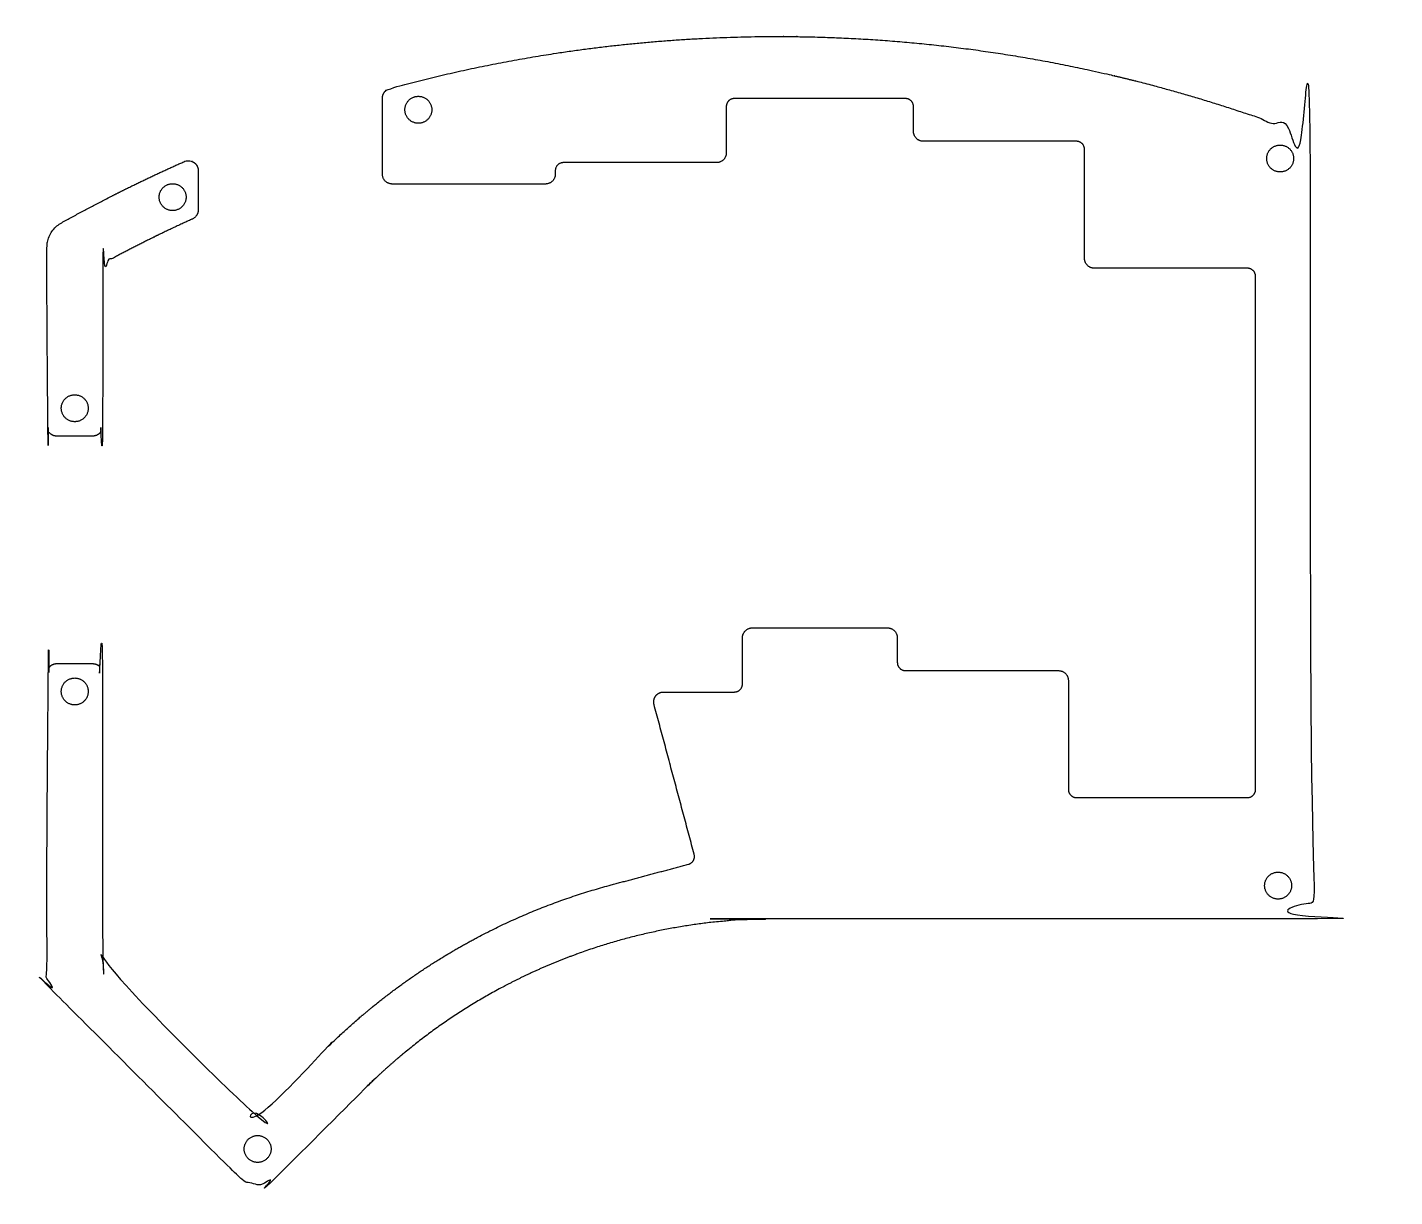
# Model space of a CAD drawing. Header units: millimetres. Extents: x -84 to 69, y 34 to 164.
import ezdxf

# ---------------------------------------------------------------- set-up
doc = ezdxf.new("R2010")
doc.units = ezdxf.units.MM
doc.header["$MEASUREMENT"] = 0
doc.layers.add('0.2mm kerf$HiPro1', color=18, linetype='Continuous', true_color=0x000000)

msp = doc.modelspace()

# ---------------------------------------------------------------- linework, layer by layer
at = {"layer": '0.2mm kerf$HiPro1'}
for points, weights, knots in [([(-43.96, 156.59), (-43.96, 157.43), (-43.15, 157.65), (-43.02, 157.69), (-42.89, 157.72), (-21.83, 163.45), (0, 163.45), (29.69, 163.45), (57.48, 153.01), (59.49, 152.26), (59.49, 150.11), (59.49, 109.2), (59.49, 68.3), (59.49, 65.2), (56.39, 65.2), (28.19, 65.2), (0, 65.2), (-27.01, 65.2), (-46.1, 46.1), (-50.89, 41.32), (-55.67, 36.54), (-57.86, 34.35), (-60.05, 36.54), (-70.24, 46.72), (-80.42, 56.91), (-81.19, 57.68), (-81.31, 58.77), (-81.33, 58.93), (-81.33, 59.1), (-81.33, 62.2), (-81.33, 65.3), (-81.33, 78.9), (-81.33, 92.51), (-81.33, 93.61), (-80.23, 93.61)], [1, 0.79498790456, 1.02520054135, 1.02542822146, 1.02565667179, 1.0634256373, 1.12224713338, 1.0437254126, 1, 0.822086563222, 1, 1, 1, 0.707106781187, 1, 1, 0.974907180747, 0.900696908855, 0.974907251519, 0.974907251519, 1, 0.707106781187, 0.974907251519, 0.974907251519, 1, 0.9433018125, 1, 0.99852375052, 0.974907251519, 0.974907251519, 0.974907251519, 0.974907251519, 1, 0.707106781187, 1], [-449.216522, -449.216522, -449.216522, -447.912904, -447.912904, -447.635167, -447.635167, -401.717767, -401.717767, -340.421923, -340.421923, -336.787542, -336.787542, -335.953187, -335.953187, -331.240798, -331.240798, -330.689331, -330.689331, -279.402845, -279.402845, -278.993616, -278.993616, -274.281227, -274.281227, -273.409597, -273.409597, -271.379465, -271.379465, -271.053403, -271.053403, -270.220402, -270.220402, -269.942932, -269.942932, -268.372136, -268.372136, -268.372136]), ([(-38.46, 155.29), (-38.46, 156.79), (-39.96, 156.79), (-41.46, 156.79), (-41.46, 155.29), (-41.46, 153.79), (-39.96, 153.79), (-38.46, 153.79), (-38.46, 155.29)], [1, 0.707106781187, 1, 0.707106781187, 1, 0.707106781187, 1, 0.707106781187, 1], [0, 0, 0, 2.513274, 2.513274, 5.026548, 5.026548, 7.539822, 7.539822, 10.053096, 10.053096, 10.053096]), ([(57.53, 149.86), (57.53, 151.36), (56.03, 151.36), (54.53, 151.36), (54.53, 149.86), (54.53, 148.36), (56.03, 148.36), (57.53, 148.36), (57.53, 149.86)], [1, 0.707106781187, 1, 0.707106781187, 1, 0.707106781187, 1, 0.707106781187, 1], [0, 0, 0, 2.513274, 2.513274, 5.026548, 5.026548, 7.539822, 7.539822, 10.053096, 10.053096, 10.053096]), ([(-80.23, 118.95), (-81.33, 118.95), (-81.33, 120.05), (-81.33, 130.01), (-81.33, 139.97), (-81.33, 141.79), (-79.74, 142.68), (-73.04, 146.42), (-66.02, 149.52), (-65.48, 149.76), (-64.98, 149.44), (-64.48, 149.11), (-64.48, 148.52)], [1, 0.707106781187, 0.974907251519, 0.974907251519, 1, 0.862514744999, 0.976341348201, 0.982743138269, 1, 0.879181668436, 1, 0.879181668436, 1], [23.874601, 23.874601, 23.874601, 25.445397, 25.445397, 25.648571, 25.648571, 28.832039, 28.832039, 43.749844, 43.749844, 44.743153, 44.743153, 45.736461, 45.736461, 45.736461]), ([(-65.83, 145.56), (-65.83, 147.06), (-67.33, 147.06), (-68.83, 147.06), (-68.83, 145.56), (-68.83, 144.06), (-67.33, 144.06), (-65.83, 144.06), (-65.83, 145.56)], [1, 0.707106781187, 1, 0.707106781187, 1, 0.707106781187, 1, 0.707106781187, 1], [0, 0, 0, 2.513274, 2.513274, 5.026548, 5.026548, 7.539822, 7.539822, 10.053096, 10.053096, 10.053096]), ([(-64.48, 144.13), (-64.48, 143.42), (-65.12, 143.13), (-69.97, 140.93), (-74.66, 138.4), (-74.87, 138.28), (-75, 138.07), (-75.06, 137.96), (-75.1, 137.85), (-75.13, 137.73), (-75.13, 137.61), (-75.13, 128.83), (-75.13, 120.05), (-75.13, 118.95), (-76.23, 118.95)], [1, 0.840874655374, 0.989329032361, 0.983298045296, 1, 0.964030248611, 1, 0.990966762463, 1, 0.990966762462, 0.974907251519, 0.974907251519, 1, 0.707106781187, 1], [5.139387, 5.139387, 5.139387, 6.283185, 6.283185, 17.048666, 17.048666, 17.586718, 17.586718, 17.855744, 17.855744, 18.12477, 18.12477, 18.303805, 18.303805, 19.874601, 19.874601, 19.874601]), ([(-76.73, 122.05), (-76.73, 123.55), (-78.23, 123.55), (-79.73, 123.55), (-79.73, 122.05), (-79.73, 120.55), (-78.23, 120.55), (-76.73, 120.55), (-76.73, 122.05)], [1, 0.707106781187, 1, 0.707106781187, 1, 0.707106781187, 1, 0.707106781187, 1], [0, 0, 0, 2.513274, 2.513274, 5.026548, 5.026548, 7.539822, 7.539822, 10.053096, 10.053096, 10.053096]), ([(-76.23, 93.61), (-75.13, 93.61), (-75.13, 92.51), (-75.13, 78.9), (-75.13, 65.3), (-75.13, 63.03), (-75.13, 60.76), (-75.13, 60.39), (-74.87, 60.12), (-66.68, 51.94), (-58.5, 43.75), (-57.86, 43.12), (-57.22, 43.75), (-53.86, 47.12), (-50.49, 50.49), (-36.96, 64.02), (-18.48, 68.97)], [1, 0.707106781187, 0.974907251519, 0.974907251519, 0.974907251519, 0.974907251519, 1, 0.923879532511, 0.974907251519, 0.974907251519, 1, 0.707106781187, 0.974907251519, 0.974907251519, 0.974907251519, 0.925575565816, 0.941830788522], [-264.372136, -264.372136, -264.372136, -262.80134, -262.80134, -262.52387, -262.52387, -261.913535, -261.913535, -261.128137, -261.128137, -260.427668, -260.427668, -258.856871, -258.856871, -258.568671, -258.568671, -224.475739, -224.475739, -224.475739]), ([(-76.73, 90.51), (-76.73, 92.01), (-78.23, 92.01), (-79.73, 92.01), (-79.73, 90.51), (-79.73, 89.01), (-78.23, 89.01), (-76.73, 89.01), (-76.73, 90.51)], [1, 0.707106781187, 1, 0.707106781187, 1, 0.707106781187, 1, 0.707106781187, 1], [0, 0, 0, 2.513274, 2.513274, 5.026548, 5.026548, 7.539822, 7.539822, 10.053096, 10.053096, 10.053096]), ([(-13.71, 89.07), (-13.85, 89.59), (-13.52, 90.02), (-13.19, 90.45), (-12.65, 90.45)], [1, 0.896872514411, 1, 0.896872514411, 1], [-205.202852, -205.202852, -205.202852, -204.286553, -204.286553, -203.370254, -203.370254, -203.370254]), ([(57.3, 68.89), (57.3, 70.39), (55.8, 70.39), (54.3, 70.39), (54.3, 68.89), (54.3, 67.39), (55.8, 67.39), (57.3, 67.39), (57.3, 68.89)], [1, 0.707106781187, 1, 0.707106781187, 1, 0.707106781187, 1, 0.707106781187, 1], [0, 0, 0, 2.513274, 2.513274, 5.026548, 5.026548, 7.539822, 7.539822, 10.053096, 10.053096, 10.053096]), ([(-56.36, 39.56), (-56.36, 41.06), (-57.86, 41.06), (-59.36, 41.06), (-59.36, 39.56), (-59.36, 38.06), (-57.86, 38.06), (-56.36, 38.06), (-56.36, 39.56)], [1, 0.707106781187, 1, 0.707106781187, 1, 0.707106781187, 1, 0.707106781187, 1], [0, 0, 0, 2.513274, 2.513274, 5.026548, 5.026548, 7.539822, 7.539822, 10.053096, 10.053096, 10.053096])]:
    msp.add_rational_spline(points, weights, degree=2, knots=knots, dxfattribs=at)
for points in [[(-43.96, 149.36), (-43.96, 152.98), (-43.96, 156.59)], [(-5.66, 155.64), (-5.66, 153.07), (-5.66, 150.5)], [(14.29, 156.54), (4.76, 156.54), (-4.76, 156.54)], [(15.19, 152.88), (15.19, 154.26), (15.19, 155.64)], [(33.34, 151.78), (24.81, 151.78), (16.29, 151.78)], [(34.24, 138.74), (34.24, 144.81), (34.24, 150.88)], [(-43.96, 148.12), (-43.96, 148.74), (-43.96, 149.36)], [(-6.76, 149.4), (-15.29, 149.4), (-23.81, 149.4)], [(-64.48, 148.52), (-64.48, 146.32), (-64.48, 144.13)], [(-24.71, 148.5), (-24.71, 148.31), (-24.71, 148.12)], [(-25.81, 147.02), (-34.34, 147.02), (-42.86, 147.02)], [(52.39, 137.64), (43.86, 137.64), (35.34, 137.64)], [(-76.23, 118.95), (-78.23, 118.95), (-80.23, 118.95)], [(-2.76, 97.59), (4.76, 97.59), (12.29, 97.59)], [(-3.86, 91.35), (-3.86, 93.92), (-3.86, 96.49)], [(13.39, 96.49), (13.39, 95.11), (13.39, 93.73)], [(-80.23, 93.61), (-78.23, 93.61), (-76.23, 93.61)], [(14.29, 92.83), (22.81, 92.83), (31.34, 92.83)], [(32.44, 91.73), (32.44, 85.66), (32.44, 79.59)], [(-12.65, 90.45), (-8.7, 90.45), (-4.76, 90.45)], [(-9.24, 72.38), (-11.47, 80.72), (-13.71, 89.07)], [(33.34, 78.69), (42.86, 78.69), (52.39, 78.69)], [(-18.48, 68.97), (-14.18, 70.12), (-9.87, 71.27)]]:
    msp.add_open_spline(points, degree=2, dxfattribs=at)
for points in [[(-4.76, 156.54), (-5.66, 156.54), (-5.66, 155.64)], [(15.19, 155.64), (15.19, 156.54), (14.29, 156.54)], [(16.29, 151.78), (15.19, 151.78), (15.19, 152.88)], [(34.24, 150.88), (34.24, 151.78), (33.34, 151.78)], [(-23.81, 149.4), (-24.71, 149.4), (-24.71, 148.5)], [(-5.66, 150.5), (-5.66, 149.4), (-6.76, 149.4)], [(-42.86, 147.02), (-43.96, 147.02), (-43.96, 148.12)], [(-24.71, 148.12), (-24.71, 147.02), (-25.81, 147.02)], [(35.34, 137.64), (34.24, 137.64), (34.24, 138.74)], [(53.29, 136.74), (53.29, 137.64), (52.39, 137.64)], [(-3.86, 96.49), (-3.86, 97.59), (-2.76, 97.59)], [(12.29, 97.59), (13.39, 97.59), (13.39, 96.49)], [(13.39, 93.73), (13.39, 92.83), (14.29, 92.83)], [(31.34, 92.83), (32.44, 92.83), (32.44, 91.73)], [(-4.76, 90.45), (-3.86, 90.45), (-3.86, 91.35)], [(32.44, 79.59), (32.44, 78.69), (33.34, 78.69)], [(52.39, 78.69), (53.29, 78.69), (53.29, 79.59)], [(-9.87, 71.27), (-9, 71.51), (-9.24, 72.38)]]:
    msp.add_rational_spline(points, [1, 0.707106781187, 1], degree=2, dxfattribs=at)
msp.add_open_spline([(53.29, 79.59), (53.29, 89.61), (53.29, 99.64), (53.29, 108.16), (53.29, 116.69), (53.29, 126.71), (53.29, 136.74)], degree=2, knots=[-137.99622, -137.99622, -137.99622, -137.043725, -137.043725, -119.993725, -119.993725, -119.041231, -119.041231, -119.041231], dxfattribs=at)

doc.saveas('drawing.dxf')
